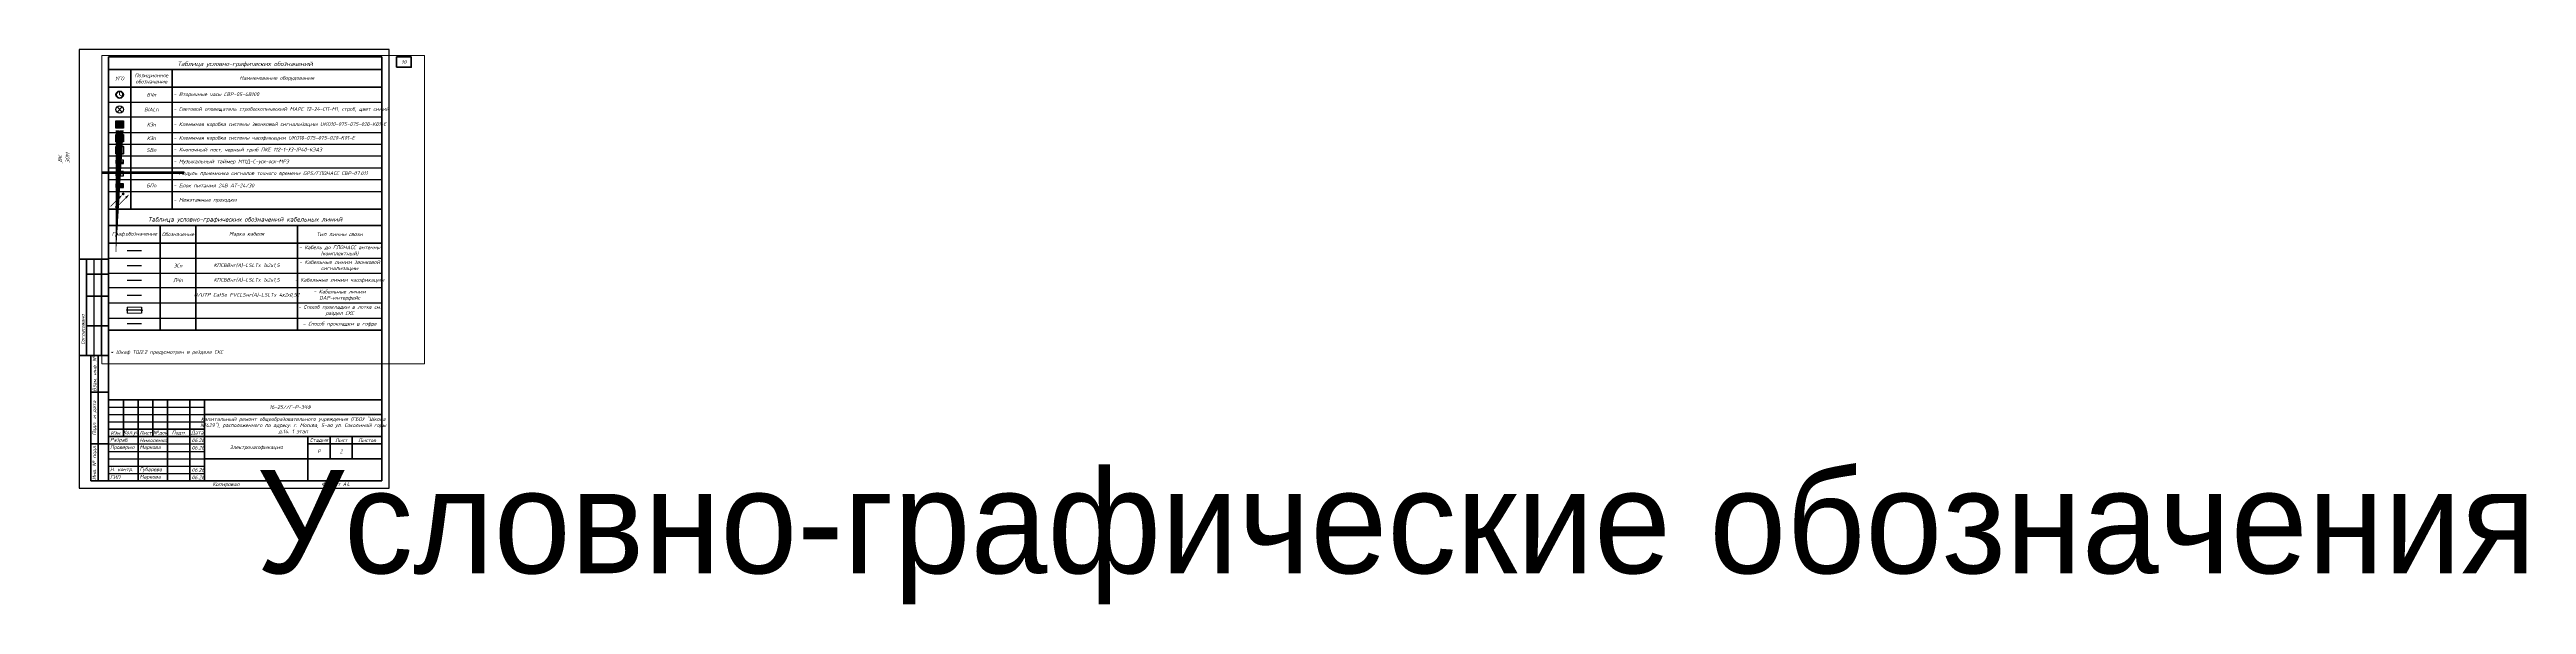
# Paper-space layout '2УГО' of a CAD drawing. Extents: x -20 to 1658, y -79 to 297.
# The model-space entities are those that its viewports show. They can reach past a viewport. Long polylines and large blocks are cut down to what shows.
import ezdxf
from ezdxf.enums import TextEntityAlignment as Align

# ---------------------------------------------------------------- set-up
doc = ezdxf.new("R2018")
doc.units = 0
doc.header["$LTSCALE"] = 100
doc.set_wipeout_variables(frame=1)
doc.layers.get('Defpoints').update_dxf_attribs({"color": 42})
for name, color, linetype, lineweight in [('1.АПС_текст', 7, 'Continuous', 15), ('Оборудование', 1, 'Continuous', 30), ('СКС', 1, 'Continuous', 30), ('СКУД', 190, 'Continuous', 35), ('СС_ЗВ_Кабель', 1, 'Continuous', 30), ('СС_ЗВ_Оборудование', 1, 'Continuous', 30), ('СС_СКК_Лоток', 170, 'Continuous', 25), ('СС_ЭЧС_Кабель', 180, 'Continuous', 30), ('СС_ЭЧС_Оборудование', 180, 'Continuous', 30)]:
    doc.layers.add(name, color=color, linetype=linetype, lineweight=lineweight)
doc.layers.add('PDF _Текст', color=7, linetype='Continuous')
doc.styles.add('ISOCPEUR', font='isocpeui.ttf', dxfattribs={"height": 250})
doc.styles.get("Standard").update_dxf_attribs({"font": 'arial.ttf'})
doc.linetypes.add('Kabl_in_Tube', pattern='A,10,[133,ltypeshp.shx,S=1,R=0,X=0,Y=0],10', length=20)

# ---------------------------------------------------------------- blocks, each defined once
blk = doc.blocks.new('*U94')
at = {"linetype": 'Continuous', "lineweight": 25}
for p, q in [((210, 297), (0, 297)), ((0, 297), (0, 0)), ((210, 0), (210, 297)), ((10, 155), (10, 90)), ((15, 155), (15, 90)), ((20, 55), (85, 55)), ((20, 50), (85, 50)), ((20, 45), (85, 45)), ((20, 30), (85, 30)), ((20, 25), (85, 25)), ((20, 20), (85, 20)), ((0, 0), (210, 0)), ((20, 15), (85, 15)), ((20, 10), (85, 10))]:
    blk.add_line(p, q, dxfattribs=at)
at = {"linetype": 'Continuous', "lineweight": 60}
for p, q in [((205, 292), (20, 292)), ((20, 292), (20, 5)), ((205, 5), (205, 292)), ((20, 155), (0, 155)), ((5, 155), (5, 90)), ((20, 145), (5, 145)), ((20, 130), (5, 130)), ((20, 110), (5, 110)), ((20, 90), (0, 90)), ((8, 90), (8, 5)), ((13, 90), (13, 5)), ((8, 65), (20, 65)), ((20, 60), (205, 60)), ((20, 5), (20, 60)), ((30, 60), (30, 35)), ((40, 60), (40, 5)), ((50, 60), (50, 35)), ((60, 60), (60, 5)), ((75, 60), (75, 5)), ((85, 5), (85, 60)), ((205, 5), (205, 60)), ((20, 40), (85, 40)), ((20, 35), (205, 35)), ((85, 50), (205, 50)), ((155, 35), (155, 5)), ((170, 35), (170, 20)), ((185, 35), (185, 20)), ((8, 30), (20, 30)), ((85, 20), (205, 20)), ((155, 30), (205, 30)), ((8, 5), (20, 5)), ((20, 5), (205, 5))]:
    blk.add_line(p, q, dxfattribs=at)
at = {"linetype": 'Continuous', "lineweight": 40}
blk.add_line((155, 5), (155, 35), dxfattribs=at)
at = {"lineweight": 60}
blk.add_lwpolyline([(215, 285), (225, 285), (225, 292), (215, 292)], close=True, dxfattribs=at)
at = {"linetype": 'Continuous', "rotation": 90, "style": 'ISOCPEUR'}
for s, insert, char_height, width, attachment_point in [('20_Главный_специалист_ВК', (-12.5, 176), 2.5, 19, 4), ('01.26', (-12.5, 215), 2.5, 10, 5), ('21_Главный_специалист_ЭОМ', (-7.5, 176), 2.5, 19, 4), ('01.26', (-7.5, 215), 2.5, 10, 5), ('01.26', (-2.5, 215), 2.5, 10, 5), ('Согласовано', (-17.5, 172.5), 3, 35, 5), ('Гл. спец ВК', (-12.5, 156), 2.5, 19, 4), ('Гл. спец ЭОМ', (-7.5, 156), 2.5, 19, 4), ('01.26', (-12.5, 150), 2.5, 10, 5), ('01.26', (-7.5, 150), 2.5, 10, 5), ('18_Главный_специалист_ОВ', (-2.5, 111), 2.5, 19, 4), ('01.26', (-2.5, 150), 2.5, 10, 5), ('19_Главный_конструктор', (-7.5, 111), 2.5, 19, 4), ('17_ГАП', (-12.5, 111), 2.5, 19, 4), ('Гл. констр. ', (-7.5, 91), 2.5, 19, 4), ('Гл. спец ОВ', (-2.5, 91), 2.5, 19, 4), ('Согласовано', (2.5, 107.5), 2.5, 35, 5), ('ГАП', (-12.5, 91), 2.5, 19, 4), ('Взам. инв. №', (10.5, 77.5), 2.5, 25, 5), ('Подп. и дата', (10.5, 47.5), 2.5, 35, 5), ('Инв. № подл.', (10.5, 17.5), 2.5, 25, 5)]:
    blk.add_mtext(s, dxfattribs=dict(at, insert=insert, char_height=char_height, width=width, attachment_point=attachment_point))
at = {"linetype": 'Continuous', "char_height": 2.5, "style": 'ISOCPEUR'}
for s, insert, width, attachment_point in [('16-25//Г-Р-ЭЧФ', (157, 55), 110, 6), ('Разраб.', (21, 32.5), 19, 4), ('Николенко', (41, 32.5), 19, 4), ('06.26', (76.3, 32.5), 10, 4), ('Капитальный ремонт общеобразовательного учреждения (ГБОУ "Школа №429"), расположенного по адресу: г. Москва, 5-ая ул. Соколиной горы д.14. 1 этап', (145, 42.5), 120, 5), ('Проверил', (21, 27.5), 19, 4), ('Маркова', (41, 27.5), 19, 4), ('06.26', (76.3, 27.5), 10, 4), ('Р', (162.5, 25), 15, 5), ('Н. контр.', (21, 12.5), 19, 4), ('ГИП', (21, 7.5), 19, 4), ('Губарева', (41, 12.5), 19, 4), ('Маркова', (41, 7.5), 19, 4), ('06.26', (76.3, 12.5), 10, 4), ('06.26', (76.3, 7.4), 10, 4), ('Копировал', (99.5, 2.5), 25, 5), ('Формат', (170.5, 2.5), 16, 5)]:
    blk.add_mtext(s, dxfattribs=dict(at, insert=insert, width=width, attachment_point=attachment_point))
at = {"char_height": 2.5, "attachment_point": 5, "style": 'ISOCPEUR'}
for s, insert, width in [('Изм.', (25, 37.5), 10), ('Кол.уч', (35, 37.5), 10), ('Лист', (45, 37.5), 10), ('№док', (55, 37.5), 10), ('Подп.', (67.5, 37.5), 15), ('Дата', (80, 37.5), 10), ('Стадия', (162.5, 32.5), 15), ('Лист', (177.5, 32.5), 15), ('Листов', (195, 32.5), 20)]:
    blk.add_mtext(s, dxfattribs=dict(at, insert=insert, width=width))
at = {"linetype": 'Continuous', "insert": (120, 27.5), "char_height": 2.5, "width": 70, "attachment_point": 5, "line_spacing_factor": 0.8, "style": 'ISOCPEUR'}
blk.add_mtext('Электрочасофикация', dxfattribs=at)
at = {"style": 'ISOCPEUR'}
for tag, p in [('Сквозная_нумерация', (220, 288.5)), ('Форма3_номер_листа', (177.5, 25)), ('Форма3_количество_листов', (195, 25))]:
    blk.add_attdef(tag, text='', height=2.5, dxfattribs=at).set_placement(p, align=Align.MIDDLE_CENTER)
blk.add_attdef('Форма3_дополнительный_шифр', text='', height=2.5, dxfattribs=at).set_placement((156.7, 55), align=Align.MIDDLE_LEFT)
at = {"lineweight": 30, "flags": 104}
blk.add_attdef('Форма3_наименование_чертежа', text='', height=2.5, dxfattribs=at).set_placement((120, 12.5), align=Align.MIDDLE_CENTER)
at = {"style": 'ISOCPEUR', "flags": 8}
blk.add_attdef('Формат', (178.5, 1.5), '', height=2.5, dxfattribs=at)
blk.add_wipeout([(-20, 220), (-0.5, 220), (-0.5, 90), (-20, 90)])
blk = doc.blocks.new('*T82')
at = {"color": 0, "lineweight": 50, "transparency": 16777216}
for p, q in [((0, 0), (18500, 0)), ((0, 0), (0, -9449)), ((18500, 0), (18500, -9449)), ((0, -1200), (18500, -1200)), ((0, -9449), (18500, -9449))]:
    blk.add_line(p, q, dxfattribs=at)
at = {"color": 0, "linetype": 'ByBlock', "lineweight": 50, "transparency": 16777216}
for p, q in [((1500, 0), (1500, -9449)), ((4300, 0), (4300, -9449))]:
    blk.add_line(p, q, dxfattribs=at)
at = {"color": 0, "lineweight": -2, "transparency": 16777216}
blk.add_line((0, -2200), (1500, -2200), dxfattribs=at)
at = {"linetype": 'ByBlock', "transparency": 16777216}
for p, q in [((0, -3200), (18500, -3200)), ((1500, -2200), (18500, -2200)), ((0, -4249), (18500, -4249)), ((0, -5049), (18500, -5049)), ((0, -5849), (1500, -5849)), ((0, -6649), (1500, -6649)), ((0, -7449), (18500, -7449)), ((0, -8249), (18500, -8249))]:
    blk.add_line(p, q, dxfattribs=at)
at = {"color": 0, "linetype": 'ByBlock', "lineweight": -2, "transparency": 16777216}
for p, q in [((1500, -5849), (18500, -5849)), ((1500, -6649), (18500, -6649))]:
    blk.add_line(p, q, dxfattribs=at)
at = {"transparency": 16777216, "char_height": 250, "style": 'ISOCPEUR'}
for s, insert, width, attachment_point in [('УГО', (750, -600), 1300, 5), ('Позиционное^Jобозначение', (2900, -600), 2600, 5), ('ВЧn', (2900, -1700), 2600, 5), ('- Вторичные часы СВР-05-4В100', (4400, -1700), 14000, 4), ('Наименование оборудования', (11400, -600), 14000, 5), ('BIALn', (2900, -2700), 2600, 5), ('- Световой оповещатель стробоскопический МАРС 12-24-СП-М1, строб, цвет синий', (4400, -2700), 14000, 4), ('- Клеммная коробка системы звонковой сигнализации UKO10-075-075-020-K01-E', (4400, -3724), 14000, 4), ('- Клеммная коробка системы часофикации UKO10-075-075-020-K01-E', (4400, -4649), 14000, 4), ('- Музыкальный таймер М11Д-C-уск-оск-MP3', (4400, -6249), 14000, 4), ('БПn', (2900, -7849), 2600, 5), ('- Блок питания 24В АТ-24/30', (4400, -7849), 14000, 4), ('- Межэтажные проходки', (4400, -8849), 14000, 4)]:
    blk.add_mtext(s, dxfattribs=dict(at, insert=insert, width=width, attachment_point=attachment_point))
at = {"color": 0, "transparency": 16777216, "char_height": 250, "style": 'ISOCPEUR'}
for s, insert, width, attachment_point in [('{\\C256;КЗn}', (2900, -3724), 2600, 5), ('{\\C256;КЗn}', (2900, -4649), 2600, 5), ('{\\C256;SBn}', (2900, -5449), 2600, 5), ('{\\C256;- Кнопочный пост, черный гриб ПКЕ 112-1-У3-IP40-КЭАЗ\\fMuseo Sans Cyrl 300|b0|i1|c204|p2;\\H0.91667x; }', (4400, -5449), 14000, 4), ('{\\C256;- Модуль приемника сигналов точного времени GPS/ГЛОНАСС СВР-07.011}', (4400, -7049), 14000, 4)]:
    blk.add_mtext(s, dxfattribs=dict(at, insert=insert, width=width, attachment_point=attachment_point))
blk = doc.blocks.new('Часы 1')
at = {"color": 180}
blk.add_wipeout([(-226, 107), (-149, 200), (-43, 246), (92, 233), (172, 181), (239, 73), (241, -66), (185, -168), (97, -230), (0, -250), (-121, -219), (-208, -138), (-250, -15), (-243, 58)], dxfattribs=at)
at = {"color": 180, "linetype": 'Continuous', "lineweight": 0}
for p, q in [((0, 250), (0, 0)), ((0, 0), (215, -128))]:
    blk.add_line(p, q, dxfattribs=at)
at = {"color": 180, "linetype": 'Continuous', "lineweight": 30}
blk.add_circle((0, 0), 250, dxfattribs=at)
at = {"color": 180, "lineweight": 0, "ltscale": 100}
blk.add_circle((0, 0), 204, dxfattribs=at)
blk = doc.blocks.new('Страбоскоп 1')
at = {"color": 1}
blk.add_wipeout([(-250, 0), (-231, 95), (-177, 177), (-72, 239), (40, 247), (142, 206), (217, 124), (250, 0), (230, -98), (177, -177), (119, -220), (31, -248), (-59, -243), (-126, -216), (-198, -152), (-236, -82)], dxfattribs=at)
at = {"layer": 'СКС', "color": 1, "ltscale": 30}
for points in [[(-177, 177), (177, -177)], [(-177, -177), (177, 177)]]:
    blk.add_lwpolyline(points, dxfattribs=at)
at = {"layer": 'СКС', "color": 1, "linetype": 'Continuous', "lineweight": 30}
blk.add_circle((0, 0), 250, dxfattribs=at)
blk = doc.blocks.new('КК1')
at = {"true_color": 0xffffff}
h = blk.add_hatch(color=7, dxfattribs=at)
h.dxf.hatch_style = 1
h.paths.add_polyline_path([(0, 500), (0, 0), (500, 0), (500, 500)])
at = {"color": 1, "lineweight": 30}
for p, q in [((0, 500), (500, 500)), ((0, 0), (0, 500)), ((500, 0), (0, 0)), ((500, 500), (500, 0))]:
    blk.add_line(p, q, dxfattribs=at)
blk = doc.blocks.new('КК2')
at = {"true_color": 0xffffff}
h = blk.add_hatch(color=7, dxfattribs=at)
h.dxf.hatch_style = 1
h.paths.add_polyline_path([(0, 500), (0, 0), (500, 0), (500, 500)])
at = {"color": 180, "lineweight": 30}
for p, q in [((0, 500), (500, 500)), ((0, 0), (0, 500)), ((500, 0), (0, 0)), ((500, 500), (500, 0))]:
    blk.add_line(p, q, dxfattribs=at)
blk = doc.blocks.new('Кнопка черный гриб')
at = {"layer": 'СКУД'}
h = blk.add_hatch(color=256, dxfattribs=at)
h.dxf.hatch_style = 1
edge = h.paths.add_edge_path()
edge.add_arc((250, 250), 112, 0, 360)
blk.add_lwpolyline([(0, 500), (500, 500), (500, 0), (0, 0)], close=True, dxfattribs=at)
blk.add_circle((250, 250), 112, dxfattribs=at)
blk = doc.blocks.new('Виктория 1')
at = {"layer": 'СС_ЗВ_Оборудование', "ltscale": 30}
h = blk.add_hatch(dxfattribs=at)
h.set_pattern_fill('ANGLE', color=256, scale=0.740441, angle=-90)
h.set_pattern_definition([(270, (-3780973128.1476, 6657555359.8346), (5.1719784470242, -1e-15), [3.761438870563, -1.410539576461]), (360, (-3780973128.1476, 6657555359.8346), (1e-15, 5.1719784470242), [3.761438870563, -1.410539576461])])
h.paths.add_polyline_path([(250, 0), (250, 119), (-250, 119), (-250, 0)])
blk.add_lwpolyline([(250, 0), (250, 238), (-250, 238), (-250, 0)], close=True, dxfattribs=at)
blk.add_lwpolyline([(-250, 119), (250, 119)], dxfattribs=at)
blk = doc.blocks.new('Глонас 1')
at = {"layer": 'СС_ЭЧС_Оборудование', "ltscale": 30, "true_color": 0xf8d731}
h = blk.add_hatch(dxfattribs=at)
h.set_pattern_fill('ANGLE', color=40, scale=1.171586, angle=90)
h.set_pattern_definition([(90, (5982566542.105, -10534131044.774), (-8.1835293222317, 5e-15), [5.951657688896, -2.231871633336]), (180, (5982566542.105, -10534131044.774), (-5e-15, -8.1835293222317), [5.951657688896, -2.231871633336])])
h.paths.add_polyline_path([(-250, 151), (-250, 0), (250, 0), (250, 151)])
at = {"layer": 'СС_ЗВ_Оборудование', "color": 18, "ltscale": 30, "true_color": 0x000000}
blk.add_lwpolyline([(250, 0), (-250, 0)], dxfattribs=at)
at = {"layer": 'СС_ЭЧС_Оборудование', "color": 18, "ltscale": 30, "true_color": 0x000000}
blk.add_lwpolyline([(-250, 151), (-250, -131), (250, -131), (250, 151)], close=True, dxfattribs=at)
blk = doc.blocks.new('Блок питания 24в 1')
at = {"true_color": 0xffffff}
h = blk.add_hatch(color=7, dxfattribs=at)
h.dxf.hatch_style = 1
h.paths.add_polyline_path([(0, 250), (0, 0), (500, 0), (500, 250)])
at = {"layer": 'Оборудование', "lineweight": 30, "ltscale": 100}
for p, q in [((500, 250), (0, 250)), ((0, 250), (0, 0)), ((0, 0), (500, 0)), ((500, 0), (500, 250))]:
    blk.add_line(p, q, dxfattribs=at)
at = {"layer": 'Оборудование', "lineweight": 30, "ltscale": 100, "style": 'ISOCPEUR', "oblique": 10, "width": 0.8}
blk.add_text('-24V+', height=112.5, dxfattribs=at).set_placement((250, 125), align=Align.MIDDLE_CENTER)
blk = doc.blocks.new('*U67')
blk.add_hatch(color=256).paths.add_polyline_path([(-0.7, -0.7, 1), (0.7, 0.7, 1)])
blk.add_lwpolyline([(-0.7, -0.7, 0, 1.5, 0), (-2.8, -2.8, 2, 2, 0)], format="xyseb")
at = {"const_width": 0.5}
blk.add_lwpolyline([(-8.5, -8.5), (-2.8, -2.8)], dxfattribs=at)
blk = doc.blocks.new('*U65')
blk.add_hatch(color=256).paths.add_polyline_path([(-0.7, -0.7, 1), (0.7, 0.7, 1)])
at = {"const_width": 0.5}
blk.add_lwpolyline([(0.5, 0.5), (6.4, 6.4)], dxfattribs=at)
blk.add_lwpolyline([(8.5, 8.5, 0, 1.5, 0), (6.4, 6.4, 2, 2, 0)], format="xyseb")
blk = doc.blocks.new('*T83')
at = {"color": 0, "linetype": 'ByBlock', "lineweight": 50, "transparency": 16777216}
for p, q in [((0, 0), (18500, 0)), ((0, 0), (0, -1200)), ((3500, 0), (3500, -7089)), ((5900, 0), (5900, -7089)), ((12800, 0), (12800, -7089)), ((18500, 0), (18500, -7089))]:
    blk.add_line(p, q, dxfattribs=at)
at = {"color": 0, "lineweight": 50, "transparency": 16777216}
for p, q in [((0, -1200), (18500, -1200)), ((0, -1200), (0, -7089)), ((0, -7089), (18500, -7089))]:
    blk.add_line(p, q, dxfattribs=at)
at = {"linetype": 'ByBlock', "transparency": 16777216}
for p, q in [((0, -2217), (18500, -2217)), ((0, -3235), (18500, -3235)), ((0, -4205), (3500, -4205)), ((5900, -4205), (18500, -4205)), ((5900, -5247), (12800, -5247)), ((5900, -6289), (12800, -6289))]:
    blk.add_line(p, q, dxfattribs=at)
at = {"color": 0, "linetype": 'ByBlock', "lineweight": -2, "transparency": 16777216}
blk.add_line((3500, -4205), (5900, -4205), dxfattribs=at)
at = {"color": 0, "lineweight": -2, "transparency": 16777216}
for p, q in [((0, -5247), (5900, -5247)), ((0, -6289), (5900, -6289)), ((12800, -5247), (18500, -5247)), ((12800, -6289), (18500, -6289))]:
    blk.add_line(p, q, dxfattribs=at)
at = {"transparency": 16777216, "char_height": 250, "attachment_point": 5, "style": 'ISOCPEUR'}
for s, insert, width in [('Граф.обозначение', (1750, -600), 3300), ('Обозначение', (4700, -600), 2200), ('Марка кабеля', (9350, -600), 6700), ('- Кабель до ГЛОНАСС антенны (комплектный)', (15650, -1708), 5500), ('Тип линии связи', (15650, -600), 5500), ('КПСВВнг(А)-LSLTx 1х2x1,5', (9350, -2726), 6700), ('- Кабельные линии звонковой сигнализации', (15650, -2726), 5500), ('U/UTP Cat5e PVCLSнг(А)-LSLTx 4х2х0,52', (9350, -4726), 6700), ('КПСВВнг(А)-LSLTx 1х2x1,5', (9350, -3720), 6700), ('- Кабельные линии часофикации', (15650, -3720), 5500), ('- Кабельные линии DAP-интерфейс', (15650, -4726), 5500), ('- Способ прокладки в лотке см. раздел СКС', (15650, -5768), 5500), ('- Способ прокладки в гофре', (15650, -6689), 5500)]:
    blk.add_mtext(s, dxfattribs=dict(at, insert=insert, width=width))
at = {"color": 0, "transparency": 16777216, "char_height": 250, "width": 2200, "attachment_point": 5, "style": 'ISOCPEUR'}
for s, insert in [('{\\C256;ЗСn}', (4700, -2726)), ('{\\C256;ЛЧn}', (4700, -3720))]:
    blk.add_mtext(s, dxfattribs=dict(at, insert=insert))

msp = doc.modelspace()

# ---------------------------------------------------------------- linework, layer by layer
for points in [[(69298563.6, -33498098.8), (69298563.6, -33498263.8), (69298513.6, -33498298.8), (69298563.6, -33498298.8), (69298613.6, -33498298.8), (69298563.6, -33498333.8), (69298563.6, -33498498.8)], [(69299541.1, -33498098.8), (69299541.1, -33498263.8), (69299491.1, -33498298.8), (69299541.1, -33498298.8), (69299591.1, -33498298.8), (69299541.1, -33498333.8), (69299541.1, -33498498.8)]]:
    msp.add_lwpolyline(points)
at = {"layer": 'СС_ЗВ_Кабель', "color": 1}
msp.add_line((69298563.6, -33495288.9), (69299541.1, -33495288.9), dxfattribs=at)
at = {"layer": 'СС_ЗВ_Кабель', "color": 6}
msp.add_line((69298563.6, -33497279.2), (69299541.1, -33497279.2), dxfattribs=at)
at = {"layer": 'СС_СКК_Лоток', "color": 18, "lineweight": 20, "true_color": 0x000000}
for p, q in [((69299541.1, -33498098.8), (69298563.6, -33498098.8)), ((69298563.6, -33498498.8), (69299541.1, -33498498.8))]:
    msp.add_line(p, q, dxfattribs=at)
at = {"layer": 'СС_ЭЧС_Кабель', "color": 3}
msp.add_line((69298563.6, -33494271.6), (69299541.1, -33494271.6), dxfattribs=at)
at = {"layer": 'СС_ЭЧС_Кабель', "color": 180}
msp.add_line((69298563.6, -33496283.3), (69299541.1, -33496283.3), dxfattribs=at)
at = {"layer": 'СС_ЭЧС_Кабель', "linetype": 'Kabl_in_Tube'}
msp.add_line((69298563.6, -33499199.7), (69299541.1, -33499199.7), dxfattribs=at)
at = {"layer": 'СС_ЭЧС_Кабель'}
msp.add_lwpolyline([(69299591.1, -33498298.8), (69298513.6, -33498298.8)], dxfattribs=at)

# ---------------------------------------------------------------- block references
for name, p in [('*T82', (69297302.4, -33482018.4)), ('Глонас 1', (69298052.4, -33489077.3)), ('КК2', (69297802.4, -33486917.3)), ('Кнопка черный гриб', (69297802.4, -33487717.3)), ('Виктория 1', (69298052.4, -33488386.4)), ('Блок питания 24в 1', (69297802.4, -33489992.3)), ('*T83', (69297302.4, -33492563.3))]:
    msp.add_blockref(name, p)
at = {"layer": 'СС_СКК_Лоток', "color": 7, "xscale": 100, "yscale": 100, "zscale": 100}
for name, p in [('*U67', (69298288.3, -33490434.6)), ('*U65', (69297839.2, -33491325.4))]:
    msp.add_blockref(name, p, dxfattribs=at)

# ---------------------------------------------------------------- texts
at = {"layer": '1.АПС_текст', "ltscale": 400, "char_height": 300, "width": 18500, "attachment_point": 5, "style": 'ISOCPEUR'}
for s, insert in [('Таблица условно-графических обозначений', (69306552.4, -33481666.5)), ('Таблица условно-графических обозначений кабельных линий', (69306552.4, -33492195.9))]:
    msp.add_mtext(s, dxfattribs=dict(at, insert=insert))
at = {"layer": 'PDF _Текст', "insert": (69297434.7, -33501327.3), "char_height": 250, "attachment_point": 7, "style": 'ISOCPEUR'}
msp.add_mtext('* Шкаф ТШ2.2 предусмотрен в резделе СКС', dxfattribs=at)

# ---------------------------------------------------------------- next in the draw order: block references
msp.add_blockref('Часы 1', (69298052.4, -33483718.4))

# ---------------------------------------------------------------- next in the draw order: block references
msp.add_blockref('Страбоскоп 1', (69298052.4, -33484718.4))

# ---------------------------------------------------------------- next in the draw order: block references
msp.add_blockref('КК1', (69297802.4, -33485992.9))

psp = doc.layouts.new('2УГО')

# ---------------------------------------------------------------- block references
ref = psp.add_blockref('*U94', (0, 0))
ref.add_attrib('Формат', 'А4', (178.5, 1.5), dxfattribs={"height": 2.5, "style": 'ISOCPEUR'})
ref.add_attrib('Форма3_номер_листа', '2', dxfattribs={"height": 2.5, "style": 'ISOCPEUR'}).set_placement((177.5, 25), align=Align.MIDDLE_CENTER)
lines = psp.add_mtext('Условно-графические обозначения', dxfattribs={"insert": (120, 12.5), "char_height": 70, "attachment_point": 1})
ref.add_attrib('Форма3_наименование_чертежа', '', (120, 12.5), dxfattribs={"flags": 104}).embed_mtext(lines)
ref.add_attrib('Сквозная_нумерация', '10', dxfattribs={"height": 2.5, "style": 'ISOCPEUR'}).set_placement((220, 288.5), align=Align.MIDDLE_CENTER)

# ---------------------------------------------------------------- next in the draw order: viewports
at = {"layer": 'Defpoints', "color": 18, "true_color": 0x000000, "view_target_point": (186544.3, 216583.2)}
psp.add_viewport(center=(124.7, 188.6), size=(218.4, 208.82), view_center_point=(69121229.8, -33708085.5), view_height=20882.043, dxfattribs=at)

doc.saveas('drawing.dxf')
